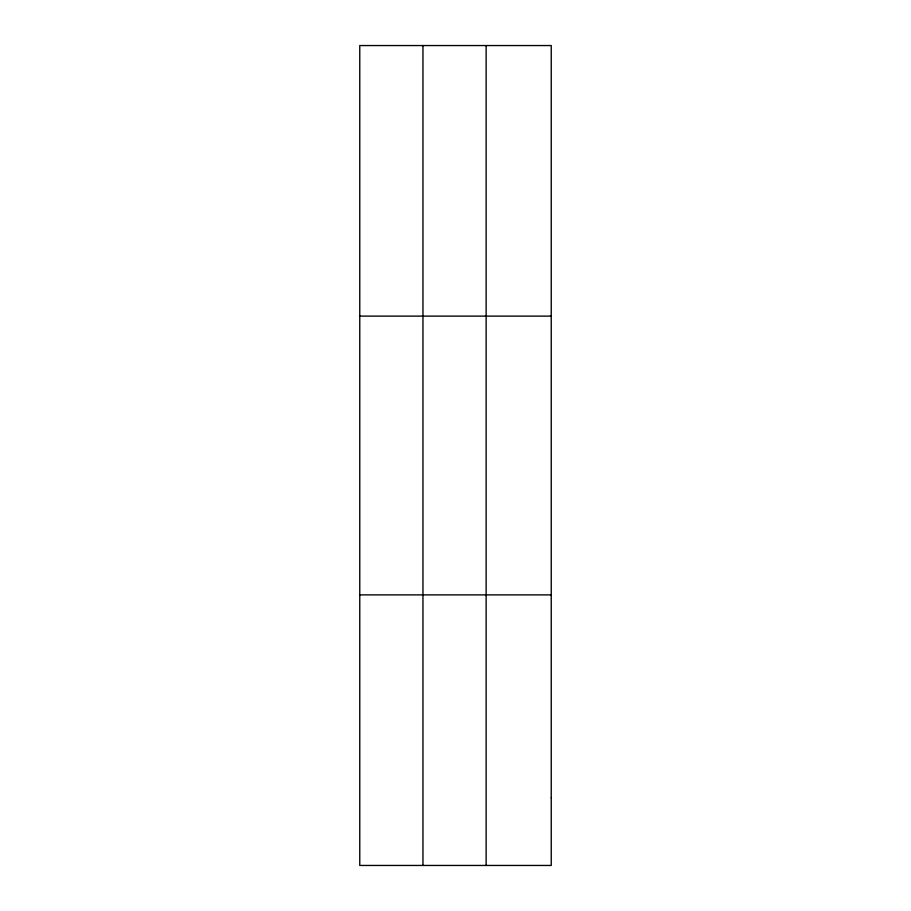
<?xml version="1.0" encoding="UTF-8"?>
<svg xmlns="http://www.w3.org/2000/svg" width="911" height="911" viewBox="0 0 911 911"><rect width="100%" height="100%" fill="white"/><g stroke="black" fill="none" stroke-linecap="round" stroke-linejoin="round"><path stroke-width="1.37" d="M422.955 45.55L422.955 865.45M486.132 45.55L486.132 865.45M359.765 316.117L551.235 316.117M359.765 594.883L551.235 594.883M551.235 797.808L551.235 865.45L359.765 865.45L359.765 45.55L551.235 45.55L551.235 797.808"/></g></svg>
